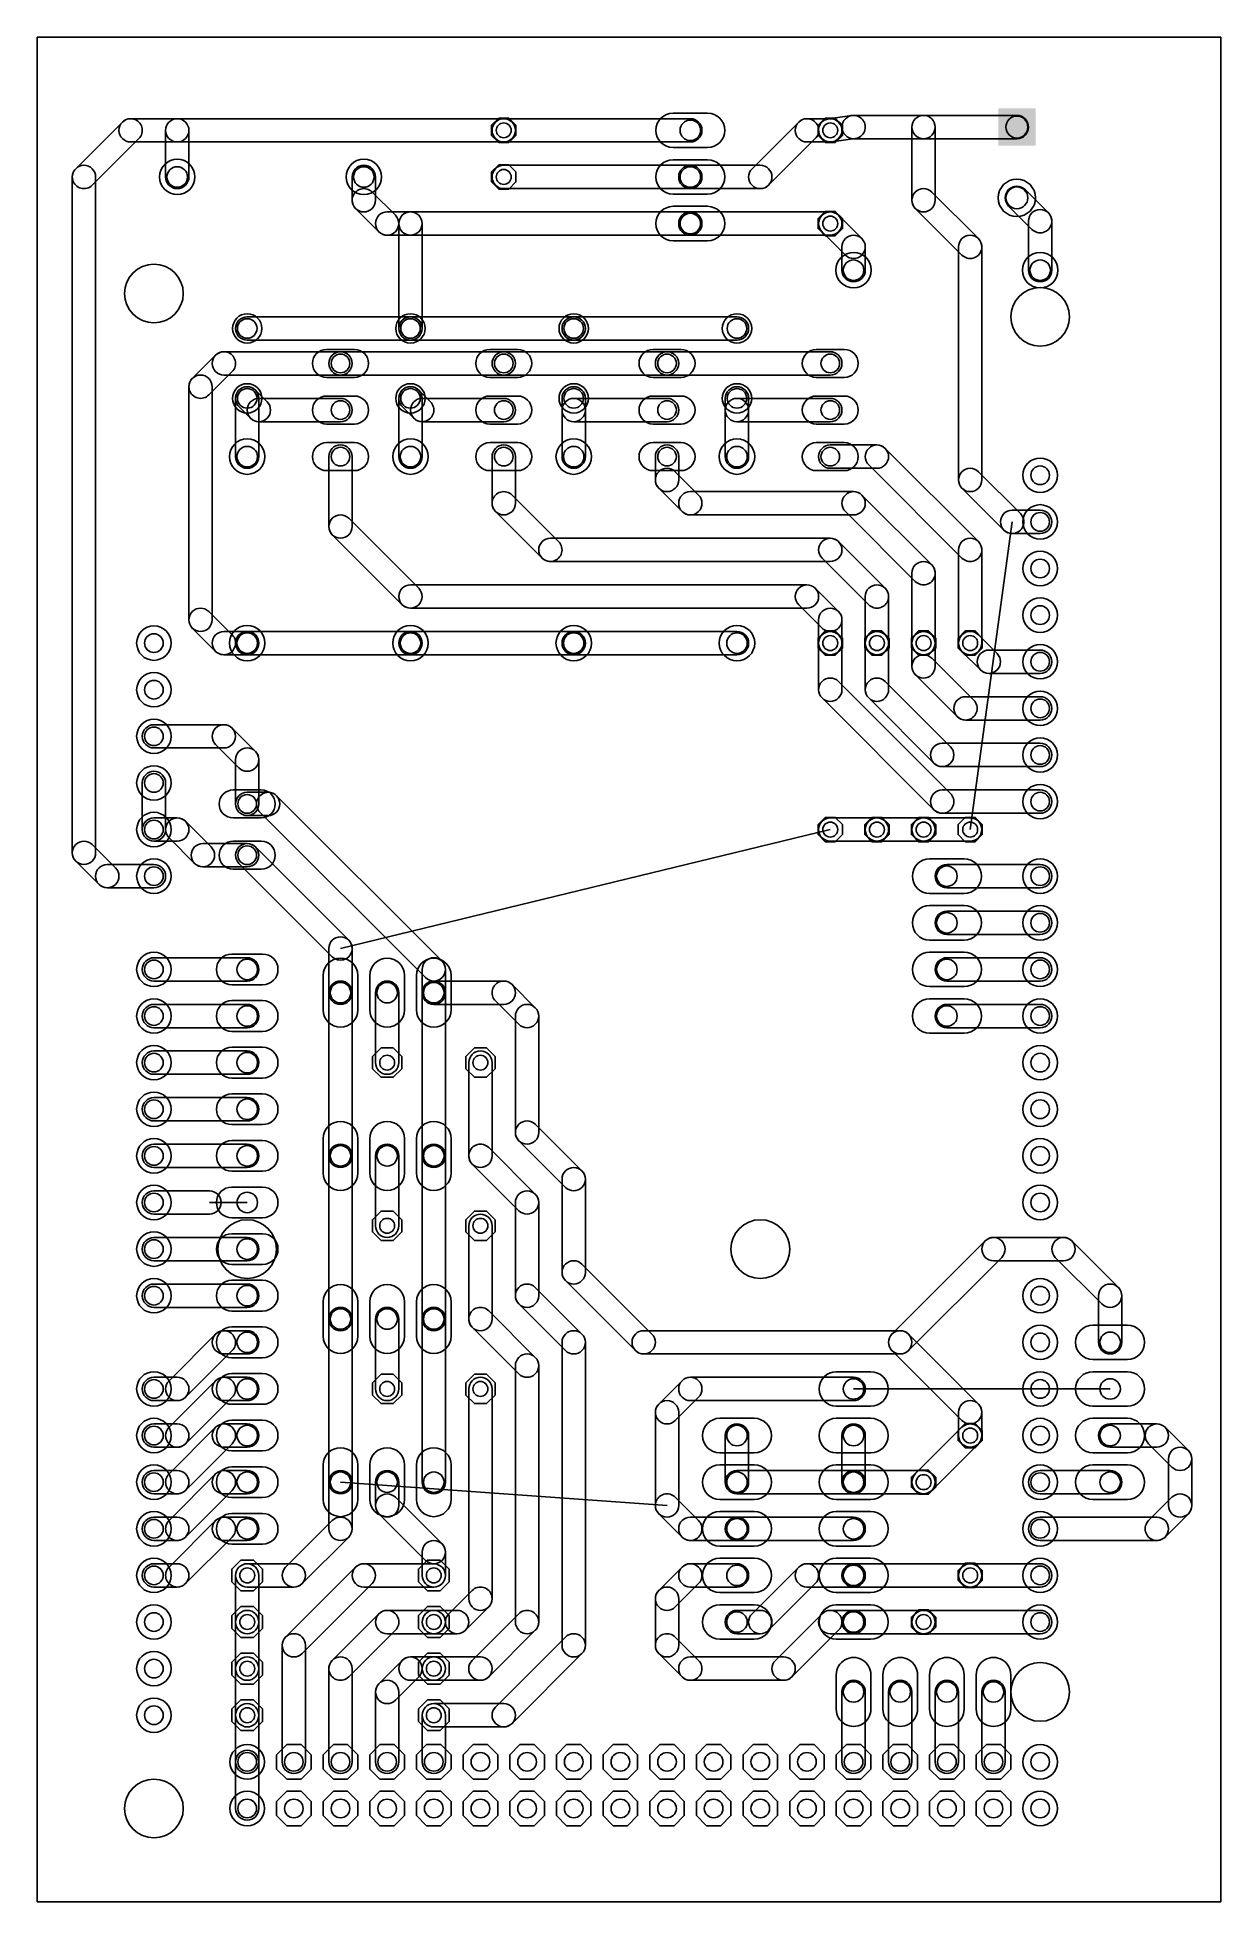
# Model space of a CAD drawing. Extents: x 5 to 70, y 10 to 112.
import ezdxf

# ---------------------------------------------------------------- set-up
doc = ezdxf.new("R2010")
doc.units = 0
for name, color, linetype in [('16', 175, 'CONTINUOUS'), ('17', 82, 'CONTINUOUS'), ('19', 53, 'CONTINUOUS'), ('20', 7, 'CONTINUOUS'), ('44', 253, 'CONTINUOUS')]:
    doc.layers.add(name, color=color, linetype=linetype)

# ---------------------------------------------------------------- blocks, each defined once
blk = doc.blocks.new('ROUNDP')
blk.add_circle((0, 0), 0.5)
blk = doc.blocks.new('OCTAGONP')
blk.add_lwpolyline([(-0.5, -0.2071), (-0.5, 0.2071), (-0.2071, 0.5), (0.2071, 0.5), (0.5, 0.2071), (0.5, -0.2071), (0.2071, -0.5), (-0.2071, -0.5)], close=True)
blk = doc.blocks.new('SQUAREP')
blk.add_solid([(-0.5, -0.5), (0.5, -0.5), (-0.5, 0.5), (0.5, 0.5)])
blk = doc.blocks.new('LONGP100')
blk.add_lwpolyline([(-0.5, -0.5), (0.5, -0.5, 1), (0.5, 0.5), (-0.5, 0.5, 1)], format="xyb", close=True)

msp = doc.modelspace()

# ---------------------------------------------------------------- linework, layer by layer
at = {"layer": '16'}
for points in [[(9.711, 107.129), (7.171, 104.589, 1), (8.069, 103.691), (10.609, 106.231, 1)], [(12.7, 107.315), (10.16, 107.315, 1), (10.16, 106.045), (12.7, 106.045, 1)], [(30.48, 107.315), (12.7, 107.315, 1), (12.7, 106.045), (30.48, 106.045, 1)], [(13.335, 104.14), (13.335, 106.68, 1), (12.065, 106.68), (12.065, 104.14, 1)], [(40.64, 107.315), (30.48, 107.315, 1), (30.48, 106.045), (40.64, 106.045, 1)], [(46.541, 107.129), (44.001, 104.589, 1), (44.899, 103.691), (47.439, 106.231, 1)], [(48.26, 107.315), (46.99, 107.315, 1), (46.99, 106.045), (48.26, 106.045, 1)], [(49.442, 107.487), (48.172, 107.309, 1), (48.348, 106.051), (49.618, 106.229, 1)], [(53.34, 107.493), (49.53, 107.493, 1), (49.53, 106.223), (53.34, 106.223, 1)], [(53.34, 106.223), (58.42, 106.223, 1), (58.42, 107.493), (53.34, 107.493, 1)], [(53.975, 102.87), (53.975, 106.858, 1), (52.705, 106.858), (52.705, 102.87, 1)], [(6.985, 104.14), (6.985, 67.31, 1), (8.255, 67.31), (8.255, 104.14, 1)], [(22.225, 104.14), (22.225, 102.87, 1), (23.495, 102.87), (23.495, 104.14, 1)], [(40.64, 104.775), (30.48, 104.775, 1), (30.48, 103.505), (40.64, 103.505, 1)], [(44.45, 104.775), (40.64, 104.775, 1), (40.64, 103.505), (44.45, 103.505, 1)], [(60.139, 102.181), (58.869, 103.451, 1), (57.971, 102.553), (59.241, 101.283, 1)], [(22.411, 102.421), (23.681, 101.151, 1), (24.579, 102.049), (23.309, 103.319, 1)], [(56.329, 100.779), (53.789, 103.319, 1), (52.891, 102.421), (55.431, 99.881, 1)], [(25.4, 102.235), (24.13, 102.235, 1), (24.13, 100.965), (25.4, 100.965, 1)], [(25.4, 100.965), (40.64, 100.965, 1), (40.64, 102.235), (25.4, 102.235, 1)], [(26.035, 95.885), (26.035, 101.6, 1), (24.765, 101.6), (24.765, 95.885, 1)], [(40.64, 100.965), (48.26, 100.965, 1), (48.26, 102.235), (40.64, 102.235, 1)], [(49.979, 100.779), (48.709, 102.049, 1), (47.811, 101.151), (49.081, 99.881, 1)], [(60.325, 99.06), (60.325, 101.732, 1), (59.055, 101.732), (59.055, 99.06, 1)], [(50.165, 99.06), (50.165, 100.33, 1), (48.895, 100.33), (48.895, 99.06, 1)], [(56.515, 87.63), (56.515, 100.33, 1), (55.245, 100.33), (55.245, 87.63, 1)], [(25.4, 96.52), (16.51, 96.52, 1), (16.51, 95.25), (25.4, 95.25, 1)], [(34.29, 96.52), (25.4, 96.52, 1), (25.4, 95.25), (34.29, 95.25, 1)], [(43.18, 96.52), (34.29, 96.52, 1), (34.29, 95.25), (43.18, 95.25, 1)], [(14.791, 94.429), (13.521, 93.159, 1), (14.419, 92.261), (15.689, 93.531, 1)], [(21.59, 94.615), (15.24, 94.615, 1), (15.24, 93.345), (21.59, 93.345, 1)], [(30.48, 94.615), (21.59, 94.615, 1), (21.59, 93.345), (30.48, 93.345, 1)], [(39.37, 94.615), (30.48, 94.615, 1), (30.48, 93.345), (39.37, 93.345, 1)], [(48.26, 94.615), (39.37, 94.615, 1), (39.37, 93.345), (48.26, 93.345, 1)], [(13.335, 92.71), (13.335, 80.01, 1), (14.605, 80.01), (14.605, 92.71, 1)], [(15.875, 92.075), (15.875, 88.9, 1), (17.145, 88.9), (17.145, 92.075, 1)], [(17.594, 91.889), (16.959, 92.524, 1), (16.061, 91.626), (16.696, 90.991, 1)], [(24.951, 91.626), (25.586, 90.991, 1), (26.484, 91.889), (25.849, 92.524, 1)], [(26.035, 88.9), (26.035, 92.075, 1), (24.765, 92.075), (24.765, 88.9, 1)], [(34.925, 91.44), (34.925, 92.075, 1), (33.655, 92.075), (33.655, 91.44, 1)], [(43.815, 91.44), (43.815, 92.075, 1), (42.545, 92.075), (42.545, 91.44, 1)], [(21.59, 92.075), (17.145, 92.075, 1), (17.145, 90.805), (21.59, 90.805, 1)], [(30.48, 92.075), (26.035, 92.075, 1), (26.035, 90.805), (30.48, 90.805, 1)], [(33.655, 91.44), (33.655, 88.9, 1), (34.925, 88.9), (34.925, 91.44, 1)], [(39.37, 92.075), (34.29, 92.075, 1), (34.29, 90.805), (39.37, 90.805, 1)], [(42.545, 91.44), (42.545, 88.9, 1), (43.815, 88.9), (43.815, 91.44, 1)], [(48.26, 92.075), (43.18, 92.075, 1), (43.18, 90.805), (48.26, 90.805, 1)], [(22.225, 85.09), (22.225, 88.9, 1), (20.955, 88.9), (20.955, 85.09, 1)], [(31.115, 86.36), (31.115, 88.9, 1), (29.845, 88.9), (29.845, 86.36, 1)], [(40.005, 87.63), (40.005, 88.9, 1), (38.735, 88.9), (38.735, 87.63, 1)], [(50.8, 89.535), (48.26, 89.535, 1), (48.26, 88.265), (50.8, 88.265, 1)], [(56.329, 84.269), (51.249, 89.349, 1), (50.351, 88.451), (55.431, 83.371, 1)], [(41.089, 86.809), (39.819, 88.079, 1), (38.921, 87.181), (40.191, 85.911, 1)], [(58.615, 85.793), (56.329, 88.079, 1), (55.431, 87.181), (57.717, 84.895, 1)], [(33.469, 84.269), (30.929, 86.809, 1), (30.031, 85.911), (32.571, 83.371, 1)], [(49.53, 86.995), (40.64, 86.995, 1), (40.64, 85.725), (49.53, 85.725, 1)], [(53.789, 82.999), (49.979, 86.809, 1), (49.081, 85.911), (52.891, 82.101, 1)], [(25.849, 81.729), (22.039, 85.539, 1), (21.141, 84.641), (24.951, 80.831, 1)], [(59.69, 85.979), (58.166, 85.979, 1), (58.166, 84.709), (59.69, 84.709, 1)], [(48.26, 84.455), (33.02, 84.455, 1), (33.02, 83.185), (48.26, 83.185, 1)], [(51.249, 81.729), (48.709, 84.269, 1), (47.811, 83.371), (50.351, 80.831, 1)], [(56.515, 78.74), (56.515, 83.82, 1), (55.245, 83.82), (55.245, 78.74, 1)], [(53.975, 78.74), (53.975, 82.55, 1), (52.705, 82.55), (52.705, 78.74, 1)], [(46.99, 81.915), (25.4, 81.915, 1), (25.4, 80.645), (46.99, 80.645, 1)], [(48.709, 80.459), (47.439, 81.729, 1), (46.541, 80.831), (47.811, 79.561, 1)], [(51.435, 78.74), (51.435, 81.28, 1), (50.165, 81.28), (50.165, 78.74, 1)], [(13.521, 79.561), (14.791, 78.291, 1), (15.689, 79.189), (14.419, 80.459, 1)], [(48.895, 78.74), (48.895, 80.01, 1), (47.625, 80.01), (47.625, 78.74, 1)], [(15.24, 78.105), (16.51, 78.105, 1), (16.51, 79.375), (15.24, 79.375, 1)], [(16.51, 78.105), (25.4, 78.105, 1), (25.4, 79.375), (16.51, 79.375, 1)], [(34.29, 79.375), (25.4, 79.375, 1), (25.4, 78.105), (34.29, 78.105, 1)], [(43.18, 79.375), (34.29, 79.375, 1), (34.29, 78.105), (43.18, 78.105, 1)], [(48.895, 76.2), (48.895, 78.74, 1), (47.625, 78.74), (47.625, 76.2, 1)], [(51.435, 76.2), (51.435, 78.74, 1), (50.165, 78.74), (50.165, 76.2, 1)], [(53.975, 77.47), (53.975, 78.74, 1), (52.705, 78.74), (52.705, 77.47, 1)], [(57.345, 78.173), (56.329, 79.189, 1), (55.431, 78.291), (56.447, 77.275, 1)], [(59.69, 78.359), (56.896, 78.359, 1), (56.896, 77.089), (59.69, 77.089, 1)], [(56.075, 75.633), (53.789, 77.919, 1), (52.891, 77.021), (55.177, 74.735, 1)], [(54.805, 70.553), (48.709, 76.649, 1), (47.811, 75.751), (53.907, 69.655, 1)], [(54.805, 73.093), (51.249, 76.649, 1), (50.351, 75.751), (53.907, 72.195, 1)], [(59.69, 75.819), (55.626, 75.819, 1), (55.626, 74.549), (59.69, 74.549, 1)], [(15.24, 74.295), (11.43, 74.295, 1), (11.43, 73.025), (15.24, 73.025, 1)], [(16.959, 72.839), (15.689, 74.109, 1), (14.791, 73.211), (16.061, 71.941, 1)], [(59.69, 73.279), (54.356, 73.279, 1), (54.356, 72.009), (59.69, 72.009, 1)], [(15.875, 72.39), (15.875, 69.977, 1), (17.145, 69.977), (17.145, 72.39, 1)], [(10.795, 71.12), (10.795, 68.58, 1), (12.065, 68.58), (12.065, 71.12, 1)], [(16.51, 69.342), (17.653, 69.342, 1), (17.653, 70.612), (16.51, 70.612, 1)], [(17.204, 69.528), (26.221, 60.511, 1), (27.119, 61.409), (18.102, 70.426, 1)], [(59.69, 70.739), (54.356, 70.739, 1), (54.356, 69.469), (59.69, 69.469, 1)], [(11.43, 67.945), (12.7, 67.945, 1), (12.7, 69.215), (11.43, 69.215, 1)], [(14.546, 67.632), (13.149, 69.029, 1), (12.251, 68.131), (13.648, 66.734, 1)], [(48.26, 67.945), (50.8, 67.945, 1), (50.8, 69.215), (48.26, 69.215, 1)], [(50.8, 67.945), (53.34, 67.945, 1), (53.34, 69.215), (50.8, 69.215, 1)], [(53.34, 67.945), (55.88, 67.945, 1), (55.88, 69.215), (53.34, 69.215, 1)], [(7.171, 66.861), (8.441, 65.591, 1), (9.339, 66.489), (8.069, 67.759, 1)], [(16.51, 67.818), (14.097, 67.818, 1), (14.097, 66.548), (16.51, 66.548, 1)], [(22.039, 62.552), (16.959, 67.632, 1), (16.061, 66.734), (21.141, 61.654, 1)], [(8.89, 65.405), (11.43, 65.405, 1), (11.43, 66.675), (8.89, 66.675, 1)], [(59.69, 66.675), (54.61, 66.675, 1), (54.61, 65.405), (59.69, 65.405, 1)], [(59.69, 64.135), (54.61, 64.135, 1), (54.61, 62.865), (59.69, 62.865, 1)], [(22.225, 59.69), (22.225, 62.103, 1), (20.955, 62.103), (20.955, 59.69, 1)], [(11.43, 60.325), (16.51, 60.325, 1), (16.51, 61.595), (11.43, 61.595, 1)], [(26.035, 60.96), (26.035, 59.69, 1), (27.305, 59.69), (27.305, 60.96, 1)], [(59.69, 61.595), (54.61, 61.595, 1), (54.61, 60.325), (59.69, 60.325, 1)], [(22.225, 50.8), (22.225, 59.69, 1), (20.955, 59.69), (20.955, 50.8, 1)], [(24.765, 55.88), (24.765, 59.69, 1), (23.495, 59.69), (23.495, 55.88, 1)], [(26.035, 59.69), (26.035, 50.8, 1), (27.305, 50.8), (27.305, 59.69, 1)], [(30.48, 60.325), (26.67, 60.325, 1), (26.67, 59.055), (30.48, 59.055, 1)], [(32.199, 58.869), (30.929, 60.139, 1), (30.031, 59.241), (31.301, 57.971, 1)], [(11.43, 57.785), (16.51, 57.785, 1), (16.51, 59.055), (11.43, 59.055, 1)], [(32.385, 52.07), (32.385, 58.42, 1), (31.115, 58.42), (31.115, 52.07, 1)], [(59.69, 59.055), (54.61, 59.055, 1), (54.61, 57.785), (59.69, 57.785, 1)], [(11.43, 55.245), (16.51, 55.245, 1), (16.51, 56.515), (11.43, 56.515, 1)], [(29.845, 50.8), (29.845, 55.88, 1), (28.575, 55.88), (28.575, 50.8, 1)], [(11.43, 52.705), (16.51, 52.705, 1), (16.51, 53.975), (11.43, 53.975, 1)], [(34.739, 49.979), (32.199, 52.519, 1), (31.301, 51.621), (33.841, 49.081, 1)], [(11.43, 50.165), (16.51, 50.165, 1), (16.51, 51.435), (11.43, 51.435, 1)], [(22.225, 41.91), (22.225, 50.8, 1), (20.955, 50.8), (20.955, 41.91, 1)], [(24.765, 46.99), (24.765, 50.8, 1), (23.495, 50.8), (23.495, 46.99, 1)], [(27.305, 41.91), (27.305, 50.8, 1), (26.035, 50.8), (26.035, 41.91, 1)], [(32.199, 48.709), (29.659, 51.249, 1), (28.761, 50.351), (31.301, 47.811, 1)], [(34.925, 44.45), (34.925, 49.53, 1), (33.655, 49.53), (33.655, 44.45, 1)], [(11.43, 47.625), (14.452, 47.625, 1), (14.452, 48.895), (11.43, 48.895, 1)], [(32.385, 43.18), (32.385, 48.26, 1), (31.115, 48.26), (31.115, 43.18, 1)], [(29.845, 41.91), (29.845, 46.99, 1), (28.575, 46.99), (28.575, 41.91, 1)], [(16.51, 46.355), (11.43, 46.355, 1), (11.43, 45.085), (16.51, 45.085, 1)], [(56.701, 46.169), (51.621, 41.089, 1), (52.519, 40.191), (57.599, 45.271, 1)], [(60.96, 46.355), (57.15, 46.355, 1), (57.15, 45.085), (60.96, 45.085, 1)], [(63.949, 43.629), (61.409, 46.169, 1), (60.511, 45.271), (63.051, 42.731, 1)], [(38.549, 41.089), (34.739, 44.899, 1), (33.841, 44.001), (37.651, 40.191, 1)], [(16.51, 43.815), (11.43, 43.815, 1), (11.43, 42.545), (16.51, 42.545, 1)], [(34.739, 41.089), (32.199, 43.629, 1), (31.301, 42.731), (33.841, 40.191, 1)], [(64.135, 40.64), (64.135, 43.18, 1), (62.865, 43.18), (62.865, 40.64, 1)], [(20.955, 41.91), (20.955, 33.02, 1), (22.225, 33.02), (22.225, 41.91, 1)], [(24.765, 38.1), (24.765, 41.91, 1), (23.495, 41.91), (23.495, 38.1, 1)], [(27.305, 33.02), (27.305, 41.91, 1), (26.035, 41.91), (26.035, 33.02, 1)], [(32.199, 39.819), (29.659, 42.359, 1), (28.761, 41.461), (31.301, 38.921, 1)], [(13.149, 37.651), (15.689, 40.191, 1), (14.791, 41.089), (12.251, 38.549, 1)], [(15.24, 40.005), (16.51, 40.005, 1), (16.51, 41.275), (15.24, 41.275, 1)], [(34.925, 24.13), (34.925, 40.64, 1), (33.655, 40.64), (33.655, 24.13, 1)], [(52.07, 41.275), (38.1, 41.275, 1), (38.1, 40.005), (52.07, 40.005, 1)], [(51.621, 40.191), (55.431, 36.381, 1), (56.329, 37.279), (52.519, 41.089, 1)], [(32.385, 25.4), (32.385, 39.37, 1), (31.115, 39.37), (31.115, 25.4, 1)], [(11.43, 37.465), (12.7, 37.465, 1), (12.7, 38.735), (11.43, 38.735, 1)], [(13.149, 35.111), (15.689, 37.651, 1), (14.791, 38.549), (12.251, 36.009, 1)], [(15.24, 37.465), (16.51, 37.465, 1), (16.51, 38.735), (15.24, 38.735, 1)], [(29.845, 26.67), (29.845, 38.1, 1), (28.575, 38.1), (28.575, 26.67, 1)], [(40.191, 38.549), (38.921, 37.279, 1), (39.819, 36.381), (41.089, 37.651, 1)], [(49.53, 38.735), (40.64, 38.735, 1), (40.64, 37.465), (49.53, 37.465, 1)], [(40.005, 31.75), (40.005, 36.83, 1), (38.735, 36.83), (38.735, 31.75, 1)], [(56.515, 35.56), (56.515, 36.83, 1), (55.245, 36.83), (55.245, 35.56, 1)], [(11.43, 34.925), (12.7, 34.925, 1), (12.7, 36.195), (11.43, 36.195, 1)], [(13.149, 32.571), (15.689, 35.111, 1), (14.791, 36.009), (12.251, 33.469, 1)], [(15.24, 34.925), (16.51, 34.925, 1), (16.51, 36.195), (15.24, 36.195, 1)], [(43.815, 33.02), (43.815, 35.56, 1), (42.545, 35.56), (42.545, 33.02, 1)], [(48.895, 35.56), (48.895, 33.02, 1), (50.165, 33.02), (50.165, 35.56, 1)], [(53.789, 32.571), (56.329, 35.111, 1), (55.431, 36.009), (52.891, 33.469, 1)], [(66.04, 36.195), (63.5, 36.195, 1), (63.5, 34.925), (66.04, 34.925, 1)], [(67.759, 34.739), (66.489, 36.009, 1), (65.591, 35.111), (66.861, 33.841, 1)], [(67.945, 31.75), (67.945, 34.29, 1), (66.675, 34.29), (66.675, 31.75, 1)], [(11.43, 32.385), (12.7, 32.385, 1), (12.7, 33.655), (11.43, 33.655, 1)], [(13.149, 30.031), (15.689, 32.571, 1), (14.791, 33.469), (12.251, 30.929, 1)], [(15.24, 32.385), (16.51, 32.385, 1), (16.51, 33.655), (15.24, 33.655, 1)], [(20.955, 33.02), (20.955, 30.48, 1), (22.225, 30.48), (22.225, 33.02, 1)], [(24.765, 31.75), (24.765, 33.02, 1), (23.495, 33.02), (23.495, 31.75, 1)], [(49.53, 33.655), (43.18, 33.655, 1), (43.18, 32.385), (49.53, 32.385, 1)], [(49.53, 32.385), (53.34, 32.385, 1), (53.34, 33.655), (49.53, 33.655, 1)], [(63.5, 33.655), (59.69, 33.655, 1), (59.69, 32.385), (63.5, 32.385, 1)], [(27.119, 29.659), (24.579, 32.199, 1), (23.681, 31.301), (26.221, 28.761, 1)], [(38.921, 31.301), (40.191, 30.031, 1), (41.089, 30.929), (39.819, 32.199, 1)], [(66.489, 30.031), (67.759, 31.301, 1), (66.861, 32.199), (65.591, 30.929, 1)], [(11.43, 29.845), (12.7, 29.845, 1), (12.7, 31.115), (11.43, 31.115, 1)], [(13.149, 27.491), (15.689, 30.031, 1), (14.791, 30.929), (12.251, 28.389, 1)], [(15.24, 29.845), (16.51, 29.845, 1), (16.51, 31.115), (15.24, 31.115, 1)], [(21.141, 30.929), (18.601, 28.389, 1), (19.499, 27.491), (22.039, 30.031, 1)], [(40.64, 29.845), (43.18, 29.845, 1), (43.18, 31.115), (40.64, 31.115, 1)], [(43.18, 29.845), (49.53, 29.845, 1), (49.53, 31.115), (43.18, 31.115, 1)], [(59.69, 29.845), (66.04, 29.845, 1), (66.04, 31.115), (59.69, 31.115, 1)], [(27.305, 27.94), (27.305, 29.21, 1), (26.035, 29.21), (26.035, 27.94, 1)], [(11.43, 27.305), (12.7, 27.305, 1), (12.7, 28.575), (11.43, 28.575, 1)], [(15.875, 27.94), (15.875, 25.4, 1), (17.145, 25.4), (17.145, 27.94, 1)], [(19.05, 28.575), (16.51, 28.575, 1), (16.51, 27.305), (19.05, 27.305, 1)], [(22.411, 28.389), (18.601, 24.579, 1), (19.499, 23.681), (23.309, 27.491, 1)], [(22.86, 27.305), (26.67, 27.305, 1), (26.67, 28.575), (22.86, 28.575, 1)], [(40.191, 28.389), (38.921, 27.119, 1), (39.819, 26.221), (41.089, 27.491, 1)], [(43.18, 28.575), (40.64, 28.575, 1), (40.64, 27.305), (43.18, 27.305, 1)], [(46.541, 28.389), (44.001, 25.849, 1), (44.899, 24.951), (47.439, 27.491, 1)], [(49.53, 28.575), (46.99, 28.575, 1), (46.99, 27.305), (49.53, 27.305, 1)], [(49.53, 27.305), (55.88, 27.305, 1), (55.88, 28.575), (49.53, 28.575, 1)], [(59.69, 28.575), (55.88, 28.575, 1), (55.88, 27.305), (59.69, 27.305, 1)], [(28.389, 24.951), (29.659, 26.221, 1), (28.761, 27.119), (27.491, 25.849, 1)], [(38.735, 26.67), (38.735, 24.13, 1), (40.005, 24.13), (40.005, 26.67, 1)], [(17.145, 22.86), (17.145, 25.4, 1), (15.875, 25.4), (15.875, 22.86, 1)], [(23.681, 25.849), (21.141, 23.309, 1), (22.039, 22.411), (24.579, 24.951, 1)], [(24.13, 24.765), (26.67, 24.765, 1), (26.67, 26.035), (24.13, 26.035, 1)], [(26.67, 24.765), (27.94, 24.765, 1), (27.94, 26.035), (26.67, 26.035, 1)], [(29.659, 22.411), (32.199, 24.951, 1), (31.301, 25.849), (28.761, 23.309, 1)], [(44.45, 26.035), (43.18, 26.035, 1), (43.18, 24.765), (44.45, 24.765, 1)], [(46.169, 22.411), (48.709, 24.951, 1), (47.811, 25.849), (45.271, 23.309, 1)], [(48.26, 24.765), (49.53, 24.765, 1), (49.53, 26.035), (48.26, 26.035, 1)], [(49.53, 24.765), (53.34, 24.765, 1), (53.34, 26.035), (49.53, 26.035, 1)], [(59.69, 26.035), (53.34, 26.035, 1), (53.34, 24.765), (59.69, 24.765, 1)], [(18.415, 24.13), (18.415, 17.78, 1), (19.685, 17.78), (19.685, 24.13, 1)], [(30.929, 19.871), (34.739, 23.681, 1), (33.841, 24.579), (30.031, 20.769, 1)], [(38.921, 23.681), (40.191, 22.411, 1), (41.089, 23.309), (39.819, 24.579, 1)], [(17.145, 20.32), (17.145, 22.86, 1), (15.875, 22.86), (15.875, 20.32, 1)], [(20.955, 22.86), (20.955, 17.78, 1), (22.225, 17.78), (22.225, 22.86, 1)], [(24.951, 23.309), (23.681, 22.039, 1), (24.579, 21.141), (25.849, 22.411, 1)], [(25.4, 22.225), (26.67, 22.225, 1), (26.67, 23.495), (25.4, 23.495, 1)], [(26.67, 22.225), (29.21, 22.225, 1), (29.21, 23.495), (26.67, 23.495, 1)], [(40.64, 22.225), (45.72, 22.225, 1), (45.72, 23.495), (40.64, 23.495, 1)], [(23.495, 21.59), (23.495, 17.78, 1), (24.765, 17.78), (24.765, 21.59, 1)], [(48.895, 21.59), (48.895, 17.78, 1), (50.165, 17.78), (50.165, 21.59, 1)], [(51.435, 21.59), (51.435, 17.78, 1), (52.705, 17.78), (52.705, 21.59, 1)], [(53.975, 21.59), (53.975, 17.78, 1), (55.245, 17.78), (55.245, 21.59, 1)], [(56.515, 21.59), (56.515, 17.78, 1), (57.785, 17.78), (57.785, 21.59, 1)], [(17.145, 17.78), (17.145, 20.32, 1), (15.875, 20.32), (15.875, 17.78, 1)], [(27.305, 17.78), (27.305, 20.32, 1), (26.035, 20.32), (26.035, 17.78, 1)], [(26.67, 19.685), (30.48, 19.685, 1), (30.48, 20.955), (26.67, 20.955, 1)], [(15.875, 17.78), (15.875, 15.24, 1), (17.145, 15.24), (17.145, 17.78, 1)]]:
    msp.add_lwpolyline(points, format="xyb", close=True, dxfattribs=at)
at = {"layer": '19'}
for p, q in [((16.51, 95.885), (16.51, 95.885)), ((55.88, 68.58), (58.166, 85.344)), ((21.59, 62.103), (48.26, 68.58)), ((14.452, 48.26), (16.51, 48.26)), ((63.5, 38.1), (49.53, 38.1)), ((39.37, 31.75), (21.59, 33.02))]:
    msp.add_line(p, q, dxfattribs=at)
at = {"layer": '20'}
for p, q in [((69.52, 111.75), (5.08, 111.75)), ((5.08, 111.75), (5.08, 10.16)), ((69.52, 10.16), (69.52, 111.75)), ((5.08, 10.16), (69.52, 10.16))]:
    msp.add_line(p, q, dxfattribs=at)
for centre in [(11.43, 97.79), (59.69, 96.52), (16.51, 45.72), (44.45, 45.72), (59.69, 21.59), (11.43, 15.24)]:
    msp.add_circle(centre, 1.6, dxfattribs=at)
at = {"layer": '44'}
for centre, radius in [((30.48, 106.68), 0.406), ((40.64, 106.68), 0.559), ((48.26, 106.68), 0.406), ((58.42, 106.858), 0.6), ((12.7, 104.14), 0.559), ((22.86, 104.14), 0.559), ((40.64, 104.14), 0.559), ((30.48, 104.14), 0.406), ((58.42, 103.002), 0.6), ((40.64, 101.6), 0.559), ((48.26, 101.6), 0.406), ((49.53, 99.06), 0.559), ((59.69, 99.06), 0.559), ((16.51, 95.885), 0.533), ((25.4, 95.885), 0.533), ((34.29, 95.885), 0.533), ((43.18, 95.885), 0.533), ((21.59, 93.98), 0.508), ((30.48, 93.98), 0.508), ((39.37, 93.98), 0.508), ((48.26, 93.98), 0.508), ((16.51, 92.075), 0.533), ((25.4, 92.075), 0.533), ((34.29, 92.075), 0.533), ((43.18, 92.075), 0.533), ((21.59, 91.44), 0.508), ((30.48, 91.44), 0.508), ((39.37, 91.44), 0.508), ((48.26, 91.44), 0.508), ((16.51, 88.9), 0.559), ((21.59, 88.9), 0.508), ((25.4, 88.9), 0.559), ((30.48, 88.9), 0.508), ((34.29, 88.9), 0.559), ((39.37, 88.9), 0.508), ((43.18, 88.9), 0.559), ((48.26, 88.9), 0.508), ((59.69, 87.884), 0.508), ((59.69, 85.344), 0.508), ((59.69, 82.804), 0.508), ((59.69, 80.264), 0.508), ((11.43, 78.74), 0.508), ((16.51, 78.74), 0.559), ((25.4, 78.74), 0.559), ((34.29, 78.74), 0.559), ((43.18, 78.74), 0.559), ((48.26, 78.74), 0.406), ((50.8, 78.74), 0.406), ((53.34, 78.74), 0.406), ((55.88, 78.74), 0.406), ((59.69, 77.724), 0.508), ((11.43, 76.2), 0.508), ((59.69, 75.184), 0.508), ((11.43, 73.66), 0.508), ((59.69, 72.644), 0.508), ((11.43, 71.12), 0.508), ((16.51, 69.977), 0.508), ((59.69, 70.104), 0.508), ((11.43, 68.58), 0.508), ((48.26, 68.58), 0.406), ((50.8, 68.58), 0.406), ((53.34, 68.58), 0.406), ((55.88, 68.58), 0.406), ((16.51, 67.183), 0.508), ((11.43, 66.04), 0.508), ((54.61, 66.04), 0.559), ((59.69, 66.04), 0.508), ((54.61, 63.5), 0.559), ((59.69, 63.5), 0.508), ((11.43, 60.96), 0.508), ((16.51, 60.96), 0.559), ((54.61, 60.96), 0.559), ((59.69, 60.96), 0.508), ((21.59, 59.69), 0.559), ((24.13, 59.69), 0.559), ((26.67, 59.69), 0.559), ((11.43, 58.42), 0.508), ((16.51, 58.42), 0.559), ((54.61, 58.42), 0.559), ((59.69, 58.42), 0.508), ((11.43, 55.88), 0.508), ((16.51, 55.88), 0.559), ((24.13, 55.88), 0.406), ((29.21, 55.88), 0.406), ((59.69, 55.88), 0.508), ((11.43, 53.34), 0.508), ((16.51, 53.34), 0.559), ((59.69, 53.34), 0.508), ((11.43, 50.8), 0.508), ((16.51, 50.8), 0.559), ((21.59, 50.8), 0.559), ((24.13, 50.8), 0.559), ((26.67, 50.8), 0.559), ((59.69, 50.8), 0.508), ((11.43, 48.26), 0.508), ((16.51, 48.26), 0.559), ((59.69, 48.26), 0.508), ((24.13, 46.99), 0.406), ((29.21, 46.99), 0.406), ((11.43, 45.72), 0.508), ((16.51, 45.72), 0.559), ((11.43, 43.18), 0.508), ((16.51, 43.18), 0.559), ((59.69, 43.18), 0.508), ((21.59, 41.91), 0.559), ((24.13, 41.91), 0.559), ((26.67, 41.91), 0.559), ((16.51, 40.64), 0.559), ((59.69, 40.64), 0.508), ((63.5, 40.64), 0.559), ((11.43, 38.1), 0.508), ((16.51, 38.1), 0.559), ((49.53, 38.1), 0.559), ((59.69, 38.1), 0.508), ((63.5, 38.1), 0.559), ((24.13, 38.1), 0.406), ((29.21, 38.1), 0.406), ((11.43, 35.56), 0.508), ((16.51, 35.56), 0.559), ((43.18, 35.56), 0.559), ((49.53, 35.56), 0.559), ((55.88, 35.56), 0.406), ((59.69, 35.56), 0.508), ((63.5, 35.56), 0.559), ((11.43, 33.02), 0.508), ((16.51, 33.02), 0.559), ((21.59, 33.02), 0.559), ((24.13, 33.02), 0.559), ((26.67, 33.02), 0.559), ((43.18, 33.02), 0.559), ((49.53, 33.02), 0.559), ((59.69, 33.02), 0.508), ((63.5, 33.02), 0.559), ((53.34, 33.02), 0.406), ((11.43, 30.48), 0.508), ((16.51, 30.48), 0.559), ((43.18, 30.48), 0.559), ((49.53, 30.48), 0.559), ((59.69, 30.48), 0.508), ((11.43, 27.94), 0.508), ((43.18, 27.94), 0.559), ((49.53, 27.94), 0.559), ((59.69, 27.94), 0.508), ((16.51, 27.94), 0.406), ((26.67, 27.94), 0.406), ((55.88, 27.94), 0.406), ((11.43, 25.4), 0.508), ((16.51, 25.4), 0.406), ((26.67, 25.4), 0.406), ((43.18, 25.4), 0.559), ((49.53, 25.4), 0.559), ((53.34, 25.4), 0.406), ((59.69, 25.4), 0.508), ((11.43, 22.86), 0.508), ((16.51, 22.86), 0.406), ((26.67, 22.86), 0.406), ((49.53, 21.59), 0.559), ((52.07, 21.59), 0.559), ((54.61, 21.59), 0.559), ((57.15, 21.59), 0.559), ((11.43, 20.32), 0.508), ((16.51, 20.32), 0.406), ((26.67, 20.32), 0.406), ((16.51, 17.78), 0.508), ((19.05, 17.78), 0.508), ((21.59, 17.78), 0.508), ((24.13, 17.78), 0.508), ((26.67, 17.78), 0.508), ((29.21, 17.78), 0.508), ((31.75, 17.78), 0.508), ((34.29, 17.78), 0.508), ((36.83, 17.78), 0.508), ((39.37, 17.78), 0.508), ((41.91, 17.78), 0.508), ((44.45, 17.78), 0.508), ((46.99, 17.78), 0.508), ((49.53, 17.78), 0.508), ((52.07, 17.78), 0.508), ((54.61, 17.78), 0.508), ((57.15, 17.78), 0.508), ((59.69, 17.78), 0.508), ((16.51, 15.24), 0.508), ((19.05, 15.24), 0.508), ((21.59, 15.24), 0.508), ((24.13, 15.24), 0.508), ((26.67, 15.24), 0.508), ((29.21, 15.24), 0.508), ((31.75, 15.24), 0.508), ((34.29, 15.24), 0.508), ((36.83, 15.24), 0.508), ((39.37, 15.24), 0.508), ((41.91, 15.24), 0.508), ((44.45, 15.24), 0.508), ((46.99, 15.24), 0.508), ((49.53, 15.24), 0.508), ((52.07, 15.24), 0.508), ((54.61, 15.24), 0.508), ((57.15, 15.24), 0.508), ((59.69, 15.24), 0.508)]:
    msp.add_circle(centre, radius, dxfattribs=at)

# ---------------------------------------------------------------- block references
at = {"layer": '17'}
for name, p, xscale, yscale, rotation in [('SQUAREP', (58.42, 106.858), 2.032, 2.032, 270), ('OCTAGONP', (30.48, 106.68), 1.3208, 1.3208, 270), ('LONGP100', (40.64, 106.68), 1.8796, 1.8796, 180), ('OCTAGONP', (48.26, 106.68), 1.3208, 1.3208, 90), ('ROUNDP', (12.7, 104.14), 1.9304, 1.9304, 180), ('ROUNDP', (22.86, 104.14), 1.9304, 1.9304, 180), ('OCTAGONP', (30.48, 104.14), 1.3208, 1.3208, 270), ('LONGP100', (40.64, 104.14), 1.8796, 1.8796, 180), ('ROUNDP', (58.42, 103.002), 2.032, 2.032, 270), ('LONGP100', (40.64, 101.6), 1.8796, 1.8796, 180), ('OCTAGONP', (48.26, 101.6), 1.3208, 1.3208, 90), ('ROUNDP', (16.51, 95.885), 1.6002, 1.6002, 90), ('ROUNDP', (25.4, 95.885), 1.6002, 1.6002, 90), ('ROUNDP', (34.29, 95.885), 1.6002, 1.6002, 90), ('ROUNDP', (43.18, 95.885), 1.6002, 1.6002, 90), ('LONGP100', (21.59, 93.98), 1.524, 1.524, 180), ('LONGP100', (30.48, 93.98), 1.524, 1.524, 180), ('LONGP100', (39.37, 93.98), 1.524, 1.524, 180), ('LONGP100', (48.26, 93.98), 1.524, 1.524, 180), ('ROUNDP', (16.51, 92.075), 1.6002, 1.6002, 90), ('ROUNDP', (25.4, 92.075), 1.6002, 1.6002, 90), ('ROUNDP', (34.29, 92.075), 1.6002, 1.6002, 90), ('ROUNDP', (43.18, 92.075), 1.6002, 1.6002, 90), ('LONGP100', (21.59, 91.44), 1.524, 1.524, 180), ('LONGP100', (30.48, 91.44), 1.524, 1.524, 180), ('LONGP100', (39.37, 91.44), 1.524, 1.524, 180), ('LONGP100', (48.26, 91.44), 1.524, 1.524, 180), ('ROUNDP', (16.51, 88.9), 1.9304, 1.9304, 90), ('LONGP100', (21.59, 88.9), 1.524, 1.524, 180), ('ROUNDP', (25.4, 88.9), 1.9304, 1.9304, 90), ('LONGP100', (30.48, 88.9), 1.524, 1.524, 180), ('ROUNDP', (34.29, 88.9), 1.9304, 1.9304, 90), ('LONGP100', (39.37, 88.9), 1.524, 1.524, 180), ('ROUNDP', (43.18, 88.9), 1.9304, 1.9304, 90), ('LONGP100', (48.26, 88.9), 1.524, 1.524, 180), ('ROUNDP', (16.51, 78.74), 1.9304, 1.9304, 90), ('ROUNDP', (25.4, 78.74), 1.9304, 1.9304, 90), ('ROUNDP', (34.29, 78.74), 1.9304, 1.9304, 90), ('ROUNDP', (43.18, 78.74), 1.9304, 1.9304, 90), ('OCTAGONP', (48.26, 78.74), 1.3208, 1.3208, 90), ('OCTAGONP', (50.8, 78.74), 1.3208, 1.3208, 90), ('OCTAGONP', (53.34, 78.74), 1.3208, 1.3208, 90), ('OCTAGONP', (55.88, 78.74), 1.3208, 1.3208, 90), ('OCTAGONP', (48.26, 68.58), 1.3208, 1.3208, 90), ('OCTAGONP', (50.8, 68.58), 1.3208, 1.3208, 90), ('OCTAGONP', (53.34, 68.58), 1.3208, 1.3208, 90), ('OCTAGONP', (55.88, 68.58), 1.3208, 1.3208, 90), ('LONGP100', (21.59, 59.69), 1.8796, 1.8796, 270), ('LONGP100', (24.13, 59.69), 1.8796, 1.8796, 270), ('LONGP100', (26.67, 59.69), 1.8796, 1.8796, 270), ('OCTAGONP', (24.13, 55.88), 1.6002, 1.6002, 180), ('OCTAGONP', (29.21, 55.88), 1.6002, 1.6002, 180), ('LONGP100', (21.59, 50.8), 1.8796, 1.8796, 270), ('LONGP100', (24.13, 50.8), 1.8796, 1.8796, 270), ('LONGP100', (26.67, 50.8), 1.8796, 1.8796, 270), ('OCTAGONP', (24.13, 46.99), 1.6002, 1.6002, 180), ('OCTAGONP', (29.21, 46.99), 1.6002, 1.6002, 180), ('LONGP100', (21.59, 41.91), 1.8796, 1.8796, 270), ('LONGP100', (24.13, 41.91), 1.8796, 1.8796, 270), ('LONGP100', (26.67, 41.91), 1.8796, 1.8796, 270), ('LONGP100', (63.5, 40.64), 1.8796, 1.8796, 180), ('OCTAGONP', (24.13, 38.1), 1.6002, 1.6002, 180), ('OCTAGONP', (29.21, 38.1), 1.6002, 1.6002, 180), ('LONGP100', (63.5, 38.1), 1.8796, 1.8796, 180), ('OCTAGONP', (55.88, 35.56), 1.3208, 1.3208, 90), ('LONGP100', (63.5, 35.56), 1.8796, 1.8796, 180), ('LONGP100', (21.59, 33.02), 1.8796, 1.8796, 270), ('LONGP100', (24.13, 33.02), 1.8796, 1.8796, 270), ('LONGP100', (26.67, 33.02), 1.8796, 1.8796, 270), ('OCTAGONP', (53.34, 33.02), 1.3208, 1.3208, 90), ('LONGP100', (63.5, 33.02), 1.8796, 1.8796, 180), ('OCTAGONP', (55.88, 27.94), 1.3208, 1.3208, 90), ('OCTAGONP', (53.34, 25.4), 1.3208, 1.3208, 90), ('LONGP100', (49.53, 21.59), 1.8796, 1.8796, 270), ('LONGP100', (52.07, 21.59), 1.8796, 1.8796, 270), ('LONGP100', (54.61, 21.59), 1.8796, 1.8796, 270), ('LONGP100', (57.15, 21.59), 1.8796, 1.8796, 270)]:
    msp.add_blockref(name, p, dxfattribs=dict(at, xscale=xscale, yscale=yscale, rotation=rotation))
for name, p, xscale, yscale in [('ROUNDP', (49.53, 99.06), 1.9304, 1.9304), ('ROUNDP', (59.69, 99.06), 1.9304, 1.9304), ('ROUNDP', (59.69, 87.884), 1.8796, 1.8796), ('ROUNDP', (59.69, 85.344), 1.8796, 1.8796), ('ROUNDP', (59.69, 82.804), 1.8796, 1.8796), ('ROUNDP', (59.69, 80.264), 1.8796, 1.8796), ('ROUNDP', (11.43, 78.74), 1.8796, 1.8796), ('ROUNDP', (59.69, 77.724), 1.8796, 1.8796), ('ROUNDP', (11.43, 76.2), 1.8796, 1.8796), ('ROUNDP', (59.69, 75.184), 1.8796, 1.8796), ('ROUNDP', (11.43, 73.66), 1.8796, 1.8796), ('ROUNDP', (59.69, 72.644), 1.8796, 1.8796), ('ROUNDP', (11.43, 71.12), 1.8796, 1.8796), ('LONGP100', (16.51, 69.977), 1.524, 1.524), ('ROUNDP', (59.69, 70.104), 1.8796, 1.8796), ('ROUNDP', (11.43, 68.58), 1.8796, 1.8796), ('LONGP100', (16.51, 67.183), 1.524, 1.524), ('ROUNDP', (11.43, 66.04), 1.8796, 1.8796), ('LONGP100', (54.61, 66.04), 1.8796, 1.8796), ('ROUNDP', (59.69, 66.04), 1.8796, 1.8796), ('LONGP100', (54.61, 63.5), 1.8796, 1.8796), ('ROUNDP', (59.69, 63.5), 1.8796, 1.8796), ('ROUNDP', (11.43, 60.96), 1.8796, 1.8796), ('LONGP100', (16.51, 60.96), 1.6764, 1.6764), ('LONGP100', (54.61, 60.96), 1.8796, 1.8796), ('ROUNDP', (59.69, 60.96), 1.8796, 1.8796), ('ROUNDP', (11.43, 58.42), 1.8796, 1.8796), ('LONGP100', (16.51, 58.42), 1.6764, 1.6764), ('LONGP100', (54.61, 58.42), 1.8796, 1.8796), ('ROUNDP', (59.69, 58.42), 1.8796, 1.8796), ('ROUNDP', (11.43, 55.88), 1.8796, 1.8796), ('LONGP100', (16.51, 55.88), 1.6764, 1.6764), ('ROUNDP', (59.69, 55.88), 1.8796, 1.8796), ('ROUNDP', (11.43, 53.34), 1.8796, 1.8796), ('LONGP100', (16.51, 53.34), 1.6764, 1.6764), ('ROUNDP', (59.69, 53.34), 1.8796, 1.8796), ('ROUNDP', (11.43, 50.8), 1.8796, 1.8796), ('LONGP100', (16.51, 50.8), 1.6764, 1.6764), ('ROUNDP', (59.69, 50.8), 1.8796, 1.8796), ('ROUNDP', (11.43, 48.26), 1.8796, 1.8796), ('LONGP100', (16.51, 48.26), 1.6764, 1.6764), ('ROUNDP', (59.69, 48.26), 1.8796, 1.8796), ('ROUNDP', (11.43, 45.72), 1.8796, 1.8796), ('LONGP100', (16.51, 45.72), 1.6764, 1.6764), ('ROUNDP', (11.43, 43.18), 1.8796, 1.8796), ('LONGP100', (16.51, 43.18), 1.6764, 1.6764), ('ROUNDP', (59.69, 43.18), 1.8796, 1.8796), ('LONGP100', (16.51, 40.64), 1.6764, 1.6764), ('ROUNDP', (59.69, 40.64), 1.8796, 1.8796), ('ROUNDP', (11.43, 38.1), 1.8796, 1.8796), ('LONGP100', (16.51, 38.1), 1.6764, 1.6764), ('LONGP100', (49.53, 38.1), 1.8796, 1.8796), ('ROUNDP', (59.69, 38.1), 1.8796, 1.8796), ('ROUNDP', (11.43, 35.56), 1.8796, 1.8796), ('LONGP100', (16.51, 35.56), 1.6764, 1.6764), ('LONGP100', (43.18, 35.56), 1.8796, 1.8796), ('LONGP100', (49.53, 35.56), 1.8796, 1.8796), ('ROUNDP', (59.69, 35.56), 1.8796, 1.8796), ('ROUNDP', (11.43, 33.02), 1.8796, 1.8796), ('LONGP100', (16.51, 33.02), 1.6764, 1.6764), ('LONGP100', (43.18, 33.02), 1.8796, 1.8796), ('LONGP100', (49.53, 33.02), 1.8796, 1.8796), ('ROUNDP', (59.69, 33.02), 1.8796, 1.8796), ('ROUNDP', (11.43, 30.48), 1.8796, 1.8796), ('LONGP100', (16.51, 30.48), 1.6764, 1.6764), ('LONGP100', (43.18, 30.48), 1.8796, 1.8796), ('LONGP100', (49.53, 30.48), 1.8796, 1.8796), ('ROUNDP', (59.69, 30.48), 1.8796, 1.8796), ('ROUNDP', (11.43, 27.94), 1.8796, 1.8796), ('OCTAGONP', (16.51, 27.94), 1.6764, 1.6764), ('OCTAGONP', (26.67, 27.94), 1.6764, 1.6764), ('LONGP100', (43.18, 27.94), 1.8796, 1.8796), ('LONGP100', (49.53, 27.94), 1.8796, 1.8796), ('ROUNDP', (59.69, 27.94), 1.8796, 1.8796), ('ROUNDP', (11.43, 25.4), 1.8796, 1.8796), ('OCTAGONP', (16.51, 25.4), 1.6764, 1.6764), ('OCTAGONP', (26.67, 25.4), 1.6764, 1.6764), ('LONGP100', (43.18, 25.4), 1.8796, 1.8796), ('LONGP100', (49.53, 25.4), 1.8796, 1.8796), ('ROUNDP', (59.69, 25.4), 1.8796, 1.8796), ('ROUNDP', (11.43, 22.86), 1.8796, 1.8796), ('OCTAGONP', (16.51, 22.86), 1.6764, 1.6764), ('OCTAGONP', (26.67, 22.86), 1.6764, 1.6764), ('ROUNDP', (11.43, 20.32), 1.8796, 1.8796), ('OCTAGONP', (16.51, 20.32), 1.6764, 1.6764), ('OCTAGONP', (26.67, 20.32), 1.6764, 1.6764), ('ROUNDP', (16.51, 17.78), 1.8796, 1.8796), ('OCTAGONP', (19.05, 17.78), 1.8796, 1.8796), ('OCTAGONP', (21.59, 17.78), 1.8796, 1.8796), ('OCTAGONP', (24.13, 17.78), 1.8796, 1.8796), ('OCTAGONP', (26.67, 17.78), 1.8796, 1.8796), ('OCTAGONP', (29.21, 17.78), 1.8796, 1.8796), ('OCTAGONP', (31.75, 17.78), 1.8796, 1.8796), ('OCTAGONP', (34.29, 17.78), 1.8796, 1.8796), ('OCTAGONP', (36.83, 17.78), 1.8796, 1.8796), ('OCTAGONP', (39.37, 17.78), 1.8796, 1.8796), ('OCTAGONP', (41.91, 17.78), 1.8796, 1.8796), ('OCTAGONP', (44.45, 17.78), 1.8796, 1.8796), ('OCTAGONP', (46.99, 17.78), 1.8796, 1.8796), ('OCTAGONP', (49.53, 17.78), 1.8796, 1.8796), ('OCTAGONP', (52.07, 17.78), 1.8796, 1.8796), ('OCTAGONP', (54.61, 17.78), 1.8796, 1.8796), ('OCTAGONP', (57.15, 17.78), 1.8796, 1.8796), ('ROUNDP', (59.69, 17.78), 1.8796, 1.8796), ('ROUNDP', (16.51, 15.24), 1.8796, 1.8796), ('OCTAGONP', (19.05, 15.24), 1.8796, 1.8796), ('OCTAGONP', (21.59, 15.24), 1.8796, 1.8796), ('OCTAGONP', (24.13, 15.24), 1.8796, 1.8796), ('OCTAGONP', (26.67, 15.24), 1.8796, 1.8796), ('OCTAGONP', (29.21, 15.24), 1.8796, 1.8796), ('OCTAGONP', (31.75, 15.24), 1.8796, 1.8796), ('OCTAGONP', (34.29, 15.24), 1.8796, 1.8796), ('OCTAGONP', (36.83, 15.24), 1.8796, 1.8796), ('OCTAGONP', (39.37, 15.24), 1.8796, 1.8796), ('OCTAGONP', (41.91, 15.24), 1.8796, 1.8796), ('OCTAGONP', (44.45, 15.24), 1.8796, 1.8796), ('OCTAGONP', (46.99, 15.24), 1.8796, 1.8796), ('OCTAGONP', (49.53, 15.24), 1.8796, 1.8796), ('OCTAGONP', (52.07, 15.24), 1.8796, 1.8796), ('OCTAGONP', (54.61, 15.24), 1.8796, 1.8796), ('OCTAGONP', (57.15, 15.24), 1.8796, 1.8796), ('ROUNDP', (59.69, 15.24), 1.8796, 1.8796)]:
    msp.add_blockref(name, p, dxfattribs=dict(at, xscale=xscale, yscale=yscale))

doc.saveas('drawing.dxf')
